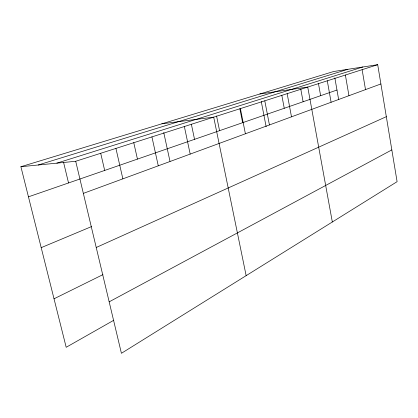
<?xml version="1.0" encoding="UTF-8"?>
<svg xmlns="http://www.w3.org/2000/svg" width="418" height="418" viewBox="0 0 418 418"><rect width="100%" height="100%" fill="white"/><g stroke="black" fill="none" stroke-linecap="round" stroke-linejoin="round"><path stroke-width="0.63" d="M113.821 320.24L66.185 347.285L20.9 166.714L333.721 71.499L377.7 64.696L397.1 181.673L121.419 353.304L75.705 161.275L20.9 166.714M109.166 301.838L391.833 149.9M54.026 298.797L102.964 274.621M96.229 247.477L386.321 116.679M41.199 247.655L91.526 226.587M83.349 193.377L380.892 83.955M28.455 196.831L336.981 90.027M75.705 161.275L377.7 64.696M56.848 163.145L362.824 66.995M38.231 164.995L347.875 69.31M259.813 93.998L307.737 87.069L332.331 221.995M161.86 123.812L213.702 117.139L246.145 275.655M63.588 162.409L68.536 182.953M100.707 153.301L104.683 170.445M115.922 148.411L122.866 178.841M133.739 142.564L137.444 159.101M151.927 136.9L158.276 165.821M163.751 132.548L170.001 161.395M184.354 126.529L190.185 154.085M191.366 124.214L194.537 139.335M216.571 115.979L219.57 130.672M240.402 108.602L245.397 133.781M239.869 108.779L242.628 122.688M261.266 101.522L266.141 126.738M264.787 100.806L269.438 124.94M281.795 95.205L284.256 108.278M287.156 93.653L291.492 116.831M300.751 88.961L303.107 101.757M318.453 83.553L320.637 95.685M327.294 80.815L331.108 102.264M334.844 77.889L338.674 99.672M345.373 75.031L348.957 95.701M362.124 69.675L365.504 89.614"/></g></svg>
